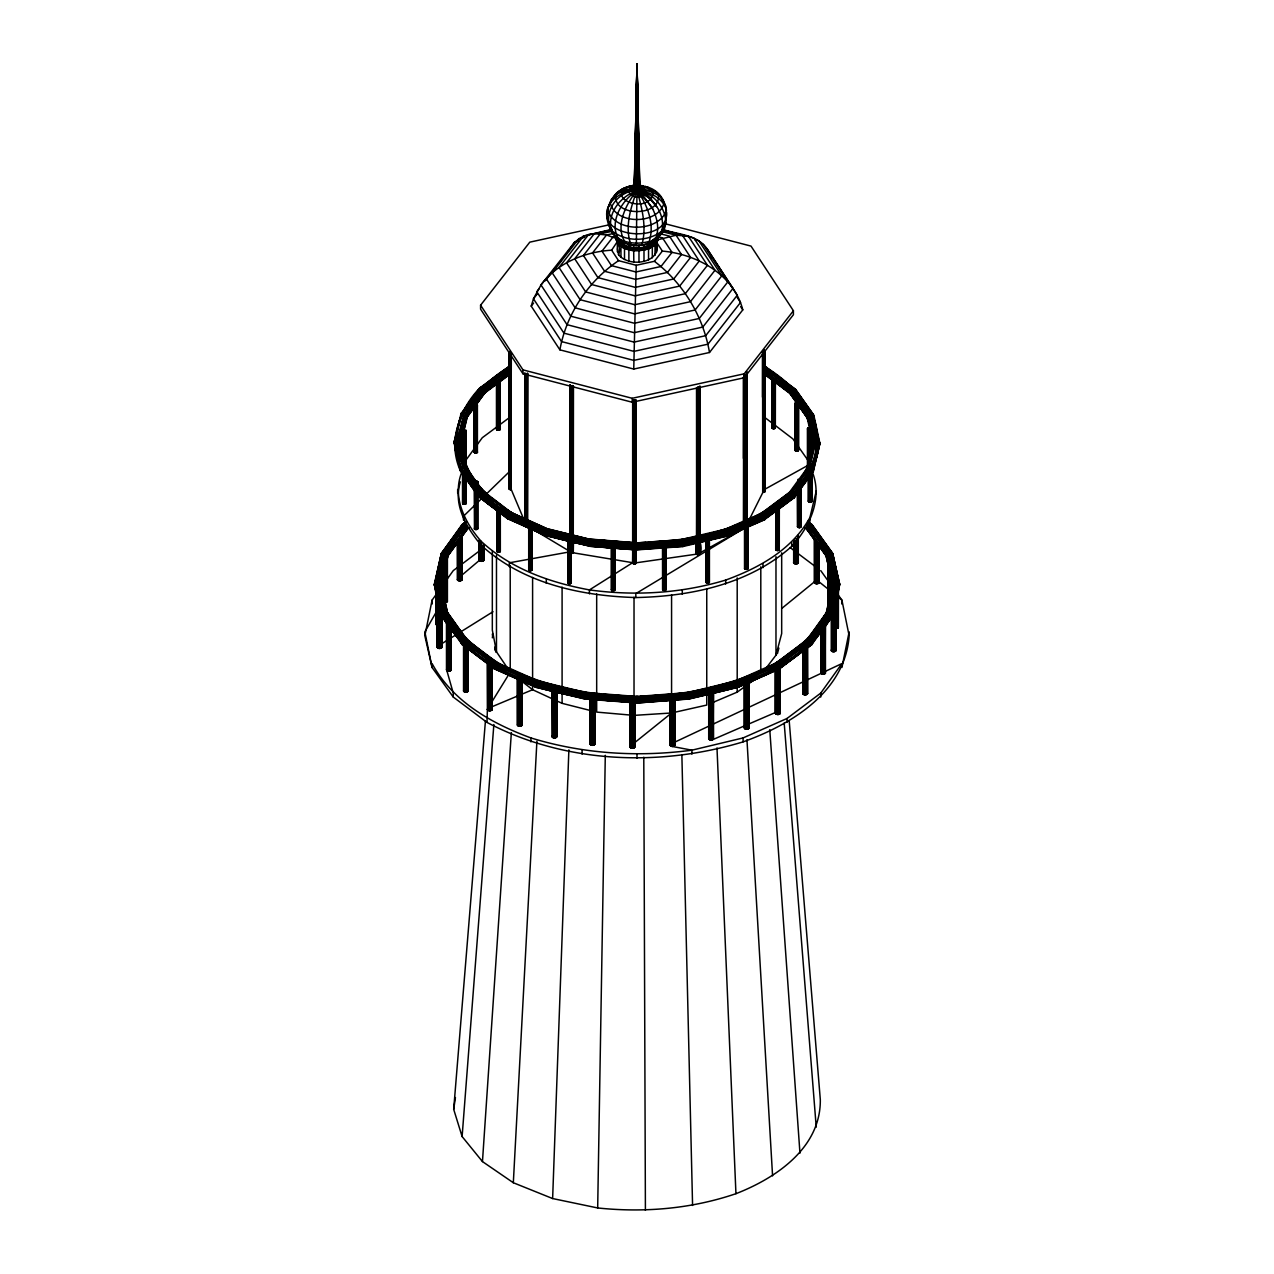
<?xml version="1.0" encoding="UTF-8"?>
<svg xmlns="http://www.w3.org/2000/svg" width="1274" height="1274" viewBox="0 0 1274 1274"><rect width="100%" height="100%" fill="white"/><g stroke="black" fill="none" stroke-linecap="round" stroke-linejoin="round"><path stroke-width="1.5" d="M632.844 548.489L632.637 562.694L589.448 589.91C550.065 582.584 510.97 568.937 481.11 541.259C464.835 522.722 451.824 496.812 461.793 472.192M632.844 542.533L632.844 401.581L632.844 543.695M636.92 192.724L637 63.7L639.835 191.132L636.188 192.645L634.165 190.877L637 63.7L639.755 190.702L638.895 180.096M637 702.977L689.345 698.757L738.108 687.1C739.573 685.173 735.878 678.357 734.827 682.434L740.114 680.093M632.652 562.63L634.866 563.92L636.188 562.789L696.528 554.158L696.528 542.278L696.528 554.158L697.818 553.903M697.133 387.535L696.623 536.465L696.528 387.63M696.91 554.524L696.91 542.613C692.674 561.372 704.697 556.77 699.999 541.848M696.91 536.657L696.91 387.774M743.443 458.401L743.506 377.024M744.685 522.659L744.685 375.75L744.255 522.563L743.873 375.671L743.586 522.181L743.586 377.231M510.285 352.659L509.95 489.55L510.858 489.694L511.32 352.834M762.489 397.17L762.6 351.592L762.696 492.385L764.91 491.653L763.62 490.379M763.11 351.64L762.887 492.401L763.142 491.573M636.188 192.645L637 63.7L639.707 191.562C657.336 192.263 679.026 224.718 655.154 239.193L656.588 238.127L655.776 238.923M636.841 93.129L637 63.7L638.72 150.635M633.751 369.062L636.22 265.279L654.374 261.297L662.353 251.089C696.735 254.083 733.776 274.404 742.79 309.869L709.491 352.5L633.751 369.062L559.891 349.84L531.21 306.11L533.472 298.785L540.988 284.962L574.749 242.012L583.556 236.056L611.998 229.32M636.076 150.173L636.379 122.654M635.503 192.47L637 63.7L639.405 191.848M794.45 561.404C790.979 563.729 799.117 565.306 798.145 561.993M634.93 192.199L637 63.7L637.478 93.289M635.057 189.746L634.165 191.036L635.089 164.442M635.662 150.348L636.363 105.057M789.227 721.132L820.313 1099.605C820.934 1147.699 776.169 1178.036 735.942 1193.69C691.511 1208.851 644.246 1212.848 597.681 1207.959L605.293 755.323M639.118 250.468C640.615 246.328 632.222 246.185 633.576 250.373C650.584 249.943 622.811 252.825 629.197 246.885M634.5 191.848L637 63.7L638.943 192.278M635.344 150.619L636.363 97.286M636.443 93.336L637 63.7L637.35 93.225M743.92 726.116L712.548 739.732L709.618 739.7L708.885 738.06M634.293 190.606L637 63.7L638.338 192.517M713.488 692.26L713.01 739.477L712.596 737.519M634.245 191.45L637 63.7L637.191 93.193M635.822 549.747L588.954 546.227L588.636 542.915L589.942 539.077L635.837 542.74L635.822 549.954L682.928 546.53L681.622 539.475L724.731 529.347C727.072 529.809 728.999 537.246 725.686 535.781M483.483 559.143C485.649 562.121 477.272 561.993 479.645 559.095M597.681 1207.959L552.629 1198.547L568.873 749.876M636.968 191.227L636.363 245.277C670.028 248.064 678.58 193.982 645.392 186.53L638.863 189.3M488.706 708.121L487.401 709.284L486.987 722.406C565.162 763.556 659.311 767.107 743.076 741.882C791.106 724.699 845.06 692.069 849.153 635.806L841.923 600.15L837.464 593.939M831.237 650.09C831.158 653.084 838.228 651.444 835.139 649.23M552.629 1198.547L513.326 1182.734L536.911 741.229M656.667 241.869C662.496 263.527 629.276 268.018 618.527 254.673C622.11 246.551 615.326 242.92 616.059 235.674M618.527 254.673L617.492 248.796M657.734 235.881C655.983 250.66 634.675 251.201 623.814 246.408C621.616 246.28 612.921 237.999 618.097 237.983M552.263 735.958C551.085 739.223 559.286 737.885 555.99 735.448M643.609 248.924L644.373 250.07L643.864 247.22L638.943 247.889M513.326 1182.734L482.464 1161.585L511.352 732.598M482.464 1161.585L462.112 1136.551L493.866 724.54M462.112 1136.551L453.687 1109.32L485.442 720.893M446.712 622.54L446.617 670.14C447.652 672.194 453.13 670.634 450.455 668.627L450.455 629.85M446.521 669.423L453.257 693.104L453.257 697.037L486.987 722.406M648.1 247.92L649.39 248.223L648.1 245.802M726.562 536.29L764.798 519.649C767.298 517.467 762.664 510.906 760.514 514.298L743.092 521.91M795.932 391.405C796.505 385.258 786.552 390.895 790.724 394.399L808.098 419.098L789.88 393.363M449.626 626.346L463.003 644.994C459.118 643.513 463.545 637.764 466.618 639.437L498.644 664.487L465.233 639.182L445.406 611.552L438.654 581.915L445.406 552.279L465.233 524.665L465.966 525.191L467.431 527.356L467.16 529.379L446.346 557.502L467.542 528.121M467.462 641.825L467.112 639.835L447.508 612.523C444.737 609.068 438.145 614.96 442.938 617.03L445.167 620.135M748.316 726.801C751.453 729.333 743.204 730.464 744.557 727.231M791.775 498.118C797.556 499.297 793.575 490.028 789.482 492.337L760.769 513.74M465.344 522.101L461.825 524.824L461.554 526.831M654.326 241.407C659.391 242.108 653.228 249.338 651.715 243.828M812.955 472.224L819.485 444.976C822.128 440.024 811.618 438.845 812.876 444.228L806.585 470.488C806.012 462.876 818.577 471.221 810.869 473.243M457.907 543.6L457.907 578.507C455.264 581.278 463.609 581.772 461.729 578.683M508.501 367.66L510.412 365.941C474.629 387.264 441.712 426.647 460.089 470.233L478.371 496.366L507.514 518.677L545.813 535.462C542.995 535.128 545.097 529.395 547.263 528.678L590.292 539.428L546.817 528.821M435.358 586.566L434.418 585.323L441.282 553.601L461.825 524.824L466.411 521.369M462.366 644.771L441.314 615.597L434.275 584.607C434.482 580.53 442.078 581.199 441.234 585.323L447.891 556.069C448.575 552.9 443.718 550.623 441.616 552.98L434.418 585.323M713.233 693.247L737.821 687.387L779.592 668.882C782.57 666.62 776.471 659.916 775.356 664.487L808.767 639.182L828.578 611.552L835.346 581.915L828.578 552.279L808.767 524.665L808.034 525.191L806.569 527.356L806.84 529.379L827.654 557.502L806.458 528.121M663.754 229.782C678.421 234.543 697.292 234.639 706.974 248.685L733.012 288.386L702.802 327.068L634.038 342.101L567.026 324.663L540.988 284.962C557.279 262.858 584.862 251.806 611.647 250.182L617.524 241.343L619.228 240.77M492.353 637.828L492.895 634.197M453.687 1109.32L455.439 1097.519M508.039 518.837L478.371 496.366C476.874 493.611 480.553 489.901 483.356 491.175L511.607 512.801L547.916 529.092L510.683 512.259L507.163 515.349L507.514 518.677M655.441 238.827C660.489 236.645 653.801 246.63 656.397 243M834.916 628.385L838.165 627.795L837.671 626.123M812.446 526.831L812.175 524.824L808.656 522.101M615.836 239.178L616.266 238.286M594.178 742.949C597.219 745.529 588.938 746.516 590.403 743.315M479.263 390.21C478.674 384.541 487.671 388.92 484.948 392.806L467.064 417.283C469.915 412.792 459.866 410.053 460.71 415.595M666.111 546.753L666.063 589.639L663.451 590.324L662.99 588.684M481.046 496.94L478.849 496.812L460.089 470.233C459.022 466.332 466.491 463.991 466.953 468.418L484.231 492.958L493.468 499.997M708.917 581.231C711.306 583.46 704.188 583.635 706.353 581.278M806.538 641.825L806.888 639.835L826.492 612.523C829.263 609.068 835.855 614.96 831.062 617.03L824.374 626.346M792.332 658.722L810.997 644.994C814.882 643.529 810.455 637.764 807.382 639.437L776.121 662.958M779.051 548.967C780.389 551.642 773.477 550.384 776.567 548.616M797.46 493.723L797.46 526.656L799.785 527.627L800.82 526.082M832.336 616.202L839.614 583.874C838.451 580.514 832.002 581.533 832.766 585.323L826.109 556.069C825.297 552.645 831.205 550.288 832.718 553.601L839.614 583.874L838.642 586.566M808.767 524.665L811.713 524.394L832.718 553.601L839.582 585.323M797.46 526.656L798.32 525.732M810.965 471.3L810.965 500.363C813.99 501.797 808.162 503.596 808.337 501.032M467.558 415.897L460.758 443.607C463.816 436.409 449.117 439.88 455.821 444.674M809.691 427.666L807.525 428.972L810.853 429.179M795.502 449.356L795.263 450.614L796.839 451.107L796.76 402.536L795.056 403.332L795.932 404.495L798.113 404.304M796.839 451.107L798.4 450.566L798.05 449.308M665.872 215.338L665.713 205.783L662.99 201.626M772.649 426.774C769.751 428.319 775.675 429.927 775.325 427.379M559.891 349.84C566.341 313.898 588.349 281.076 618.527 260.66L636.22 265.279M464.134 689.744C461.331 692.451 469.644 693.136 467.94 689.998M499.838 428.717C501.096 431.424 494.232 430.086 497.37 428.351M644.469 249.943L639.102 250.675M465.599 502.529C467.908 504.807 460.774 504.838 463.035 502.529M474.454 527.977C473.243 530.35 479.47 529.729 477.288 527.739M497.656 550.209C494.503 551.929 501.367 553.298 500.141 550.591M529.172 568.905C527.022 570.911 533.265 571.469 532.022 569.112M696.448 553.521L696.623 554.317L696.623 542.406M442.142 552.486L435.262 582.632L442.142 612.778L462.287 640.87L494.344 664.996L536.131 683.501L584.782 695.142L637 699.107L689.218 695.142L737.869 683.501L779.656 664.996L811.713 640.87L831.858 612.778L838.738 582.632L831.858 552.486M434.784 585.992L441.234 557.662M436.536 593.939L432.077 600.15L424.847 635.806L432.077 667.496L453.257 697.037M442.842 552.152L435.979 582.202L442.842 612.237L462.924 640.217L494.853 664.264L536.497 682.705L584.973 694.298L637 698.248L689.027 694.298L737.503 682.705L779.147 664.264L811.076 640.217L831.158 612.237L838.021 582.202L831.158 552.152M440.756 584.718L444.53 568.188M445.374 564.525L447.047 557.168L467.462 528.806M447.859 554.62L441.202 583.874L447.891 614.578L454.802 624.196M440.884 585.992L448.002 555.353M573.523 552.406L571.676 552.406M612.237 588.795C609.466 590.149 614.546 591.932 614.944 589.687L614.896 547.31M775.436 670.379L775.436 713.185L777.857 714.571L780.261 713.185L779.943 668.595M826.523 612.746L833.18 583.205L826.492 553.903L806.888 526.576M828.1 607.969L832.686 587.824M839.279 583.205C837.098 620.088 809.834 647.383 780.038 665.792C736.069 689.361 686.527 698.9 637 699.999C587.473 698.9 537.931 689.361 493.962 665.792C464.166 647.383 436.902 620.088 434.721 583.205M831.779 616.696L834.359 605.389M835.218 601.631L838.212 588.445M849.153 631.856L841.923 667.496M461.108 413.445L454.07 442.142L460.424 470.886L461.682 471.762M454.515 443.607L455.391 439.96M458.863 425.436L460.615 418.175M462.398 412.569C443.846 454.85 472.765 492.56 508.119 513.725C547.294 535 591.566 543.679 635.822 544.842C691.686 543.648 750.418 531.322 793.224 493.149C813.799 472.288 823.991 441.887 812.207 413.891L808.019 414.974L807.541 418.573M463.242 412.41C444.642 453.958 473.785 492.465 508.74 513.088C561.611 541.689 623.512 548.202 682.498 540.67C731.451 531.799 784.768 513.247 810.758 467.574C829.358 426.026 800.215 387.519 765.26 366.912L763.922 367.66L792.03 389.096L809.563 413.986L815.344 440.661L808.958 467.287L789.848 493.372M460.615 442.317L463.338 431.01M464.23 427.236L466.491 417.808L485.267 392.217L510.667 373.537M461.156 441.377L467.447 415.133L485.298 390.704L510.348 372.119M812.191 471.603C822.908 498.118 810.009 526.767 791.711 546.371C749.319 584.161 691.161 596.375 635.822 597.554C580.769 595.945 522.834 583.444 481.11 545.192C466.81 527.993 452.732 504.87 460.424 481.859M806.442 469.708L813.178 442.014M810.535 456.203C820.026 421.153 791.918 388.952 763.683 371.912M818.832 441.441C814.739 489.726 768.238 517.403 726.881 532.022C682.147 545.527 635.009 548.314 588.795 541.991C539.794 532.707 486.286 513.629 461.061 467.271C449.228 439.164 459.452 408.636 480.123 387.678M819.421 442.062C817.048 475.361 792.189 499.822 765.148 516.32C725.32 537.389 680.539 545.861 635.806 546.689C591.232 545.527 546.642 536.784 507.163 515.349C480.457 498.644 456.14 473.864 454.579 440.677M812.414 472.734L819.787 442.763M809.914 521.464L809.914 517.531L816.331 490.761M445.056 567.535L445.056 602.443L447.413 601.424L446.314 599.863M832.655 558.028L832.448 556.961M765.467 668.961L775.977 655.139L781.679 633.576L781.679 552.836M777.411 653.658L778.876 648.084M670.044 714.22L630.359 746.118C628.99 748.507 634.372 749.08 634.818 746.867L634.818 702.261M662.4 230.037L661.668 232.601L658.085 235.706M807.557 646.619L805.725 648.291L805.725 694.824L803.432 694.41L803.161 692.722M805.725 694.824L807.605 693.534L807.605 646.985M634.595 190.129C600.054 197.263 599.178 243.334 636.363 245.277M487.401 709.284C487.767 712.277 494.646 710.128 491.111 708.185M712.325 533.01L724.731 529.347M633.704 250.707L633.815 261.887M435.915 581.533L435.867 577.281L437.81 576.007M781.997 608.255L814.787 581.549C812.764 584.575 821.141 584.272 818.609 581.438L818.609 546.53M825.727 671.175L841.923 663.563L820.743 693.104L787.014 718.472L743.076 737.933L691.909 750.179L671.669 746.341L670.108 745.274L670.92 743.968M670.65 745.927L670.65 699.378L671.669 699.792L671.669 746.341L672.911 746.389L674.886 745.147L674.886 698.598M820.95 672.226C820.074 675.14 827.304 674.424 825.074 671.844L825.393 625.614L824.724 627.254L822.335 627.477M517.801 724.014C515.652 726.992 524.028 726.849 521.623 723.951M636.729 191.196C630.694 207.726 624.403 227.759 631.012 244.767M813.576 417.681L813.513 414.767L795.581 389.303L765.26 366.912M441.951 617.842L441.951 647.288L439.259 648.498L437.173 647.303L437.173 600.388L438.638 599.29M612.714 198.999C615.963 190.702 625.136 186.864 633.353 185.399L634.993 186.8C620.486 189.014 635.073 202.025 642.988 195.4L652.782 209.223M628.273 249.449L629.197 249.019M657.973 237.362L657.973 236.12L657.941 240.245L656.206 243.573M749.112 519.951L762.887 492.353M656.11 238.572L652.001 243.844L643.864 247.22M617.333 237.872C623.798 251.806 649.199 251.758 656.508 238.557M656.89 238.636C649.453 252.093 623.543 252.141 616.95 237.935M657.257 238.795C649.676 252.491 623.289 252.539 616.584 238.079M655.712 243.891L657.798 239.305M641.762 244.958C647.017 227.616 642 208.283 637.207 191.211M662.751 228.763L665.999 222.95M436.154 612.173L424.847 631.856L432.077 667.496M568.3 251.297L574.749 242.012L578.571 241.184M826.492 612.523L819.198 624.196M688.772 698.837L689.361 696.018L687.928 692.355M748.873 681.924L749.001 680.873L749.08 728.123L748.873 681.924L745.64 682.546L745.64 729.094M491.637 702.245L509.186 673.803M744.51 521.655L745.752 520.907M745.322 567.503C741.962 569.972 750.736 569.765 747.137 567.471M774.019 380.162L771.773 381.197L775.165 381.674L775.165 428.175M633.879 247.809L624.738 245.42L618.893 240.722M496.542 383.044L500.045 383.028L497.37 381.866M474.549 451.187C472.304 453.496 479.438 453.448 477.113 451.171M500.141 505.141L499.854 503.883L497.656 503.724M569.048 581.772C564.382 584.145 574.67 584.129 569.988 581.772M441.186 554.301L462.924 524.171L465.233 524.665M444.69 550.336L450.311 542.501M454.802 536.243L460.424 528.407M463.64 524.14L443.655 552.008L436.823 581.915L443.655 611.823L463.64 639.707L495.459 663.643L536.911 682.004L585.196 693.55L637 697.483L688.804 693.55L737.089 682.004L778.541 663.643L810.36 639.707L830.345 611.823L837.177 581.915L830.345 552.008L810.36 524.14M464.437 524.299L444.53 552.056L437.746 581.82L444.53 611.6L464.437 639.341L496.096 663.165L537.373 681.447L585.435 692.945L637 696.862L688.565 692.945L736.627 681.447L777.904 663.165L809.563 639.341L829.47 611.6L836.254 581.82L829.47 552.056L809.563 524.299M465.966 525.191L446.234 552.693L439.514 582.202L446.234 611.711L465.966 639.198L498.277 663.292M466.618 525.843C444.419 548.664 433.861 581.82 446.951 612.03C465.981 646.905 500.985 667.831 537.341 681.001M467.112 526.576L447.508 553.903L440.82 583.205L447.477 612.746M447.731 554.588L467.431 527.356M446.569 579.941L453.257 570.609L457.86 567.153M806.458 641.077L825.998 613.845L832.798 583.874L826.141 554.62M807.7 640.233L812.302 633.815M815.806 637.287L819.134 632.652M824.676 624.913L826.906 621.808M832.718 614.164C793.75 681.208 708.615 698.311 637 700.859C565.385 698.311 480.25 681.208 441.282 614.164M822.144 629.452L810.997 644.994L778.462 668.946L799.626 653.021M832.814 614.896C793.829 681.972 708.647 699.092 637 701.64C565.353 699.092 480.171 681.972 441.186 614.896M811.634 644.771L832.686 615.597L839.725 584.607L832.384 552.98L812.175 524.824L807.589 521.369M460.742 414.098L479.613 388.108L509.791 365.877M460.615 414.83L480.776 387.423M466.889 416.614L485.394 391.5L510.428 372.916M465.217 461.077L474.326 448.623M476.587 445.502L482.289 437.715L511.017 416.391M813.258 470.058C795.135 502.816 761.422 521.416 727.358 533.822C682.386 547.39 634.993 550.193 588.54 543.839C533.201 533.233 459.946 506.877 454.213 441.377M794.466 496.685L813.385 470.839M793.957 498.007L813.29 471.571L819.93 443.527L813.879 415.42L795.072 388.857M589.448 593.843L589.448 589.91C635.025 596.152 681.526 593.397 725.654 580.084C759.065 567.917 792.141 549.667 809.914 517.531M828.673 603.175L828.61 605.15L828.673 560.512M664.805 223.667L751.007 246.089L793.415 310.76L793.415 314.71L744.207 377.757L632.191 402.234L522.993 373.823L480.585 309.152L480.585 305.203L529.793 242.156L608.988 224.861M539.173 288.593L536.752 291.714L563.936 333.151L633.911 351.369L705.7 335.683L737.248 295.265L706.974 248.685M545.24 280.837L556.165 266.839M558.585 263.734L561.022 260.629M537.102 294.151L533.472 298.785L561.547 341.591L633.815 360.383L707.946 344.187L740.528 302.464L737.28 297.527M610.867 202.072C587.425 237.983 669.678 246.201 666.493 212.089M531.21 306.11L533.599 303.069M616.313 238.509L606.52 235.005L594.321 233.668L574.717 258.781L591.598 284.532L635.089 295.839L679.679 286.093L699.283 260.995L682.402 235.244L661.604 229.83M744.239 522.563L744.207 373.808L793.415 310.76M636.506 191.148C625.502 204.493 614.211 227.966 626.075 243.477M436.281 623.145L436.106 624.531L437.492 625.247M671.669 699.792L674.758 698.948M619.769 191.339C623.32 186.816 630.073 186.195 635.185 188.106M646.826 243.86L658.913 236.136M437.651 646.268L437.173 647.303M738.108 687.1L737.025 687.307L780.245 668.022M621.218 189.842L629.452 186.243L635.328 189.237M474.756 505.284L463.481 516.225L463.481 520.158M477.575 502.545L481.811 498.437M486.031 494.344L509.998 471.093M618.527 240.77L618.527 237.999C627.477 247.889 645.568 247.841 655.011 238.652L655.011 241.423M656.206 242.347C645.902 252.539 622.699 252.841 616.027 238.557M656.349 242.681L652.304 246.408L652.304 257.858M652.893 246.519L656.349 243.318M789.482 492.337L788.702 493.388L807.413 467.797L813.736 441.409L808.019 414.974L790.644 390.29L764.336 370.24M586.072 692.355L584.639 696.018L585.228 698.837M467.16 529.379L465.328 530.064L468.482 527.691M623.814 248.143L619.897 245.675L620.645 243.557L624.977 245.388L623.527 247.475L624.738 247.809M483.786 393.491L484.948 392.806M461.905 575.131L479.279 560.464L479.327 540.001M457.907 531.959L457.398 533.328M589.193 546.036L545.001 535.51M652.782 240.706C647.813 244.863 658.053 236.916 656.874 234.639C659.12 225.45 656.237 215.959 652.129 207.726C645.217 197.151 630.152 184.125 617.412 192.629L624.801 189.253L633.672 189.89L623.432 189.507L618.224 191.721C610.947 197.948 607.857 206.277 606.727 215.545C607.427 226.135 612.905 235.786 621.871 241.503M837.798 581.549L837.671 579.59M474.103 405.705L477.416 405.944L475.823 404.384M462.988 431.408L466.077 430.66L462.972 429.943M462.972 476.428L462.988 477.909M464.341 457.828L466.061 456.506L463.035 456.044M461.522 525.398L466.125 521.926M466.061 530.032L469.198 527.659M462.462 563.697L479.311 551.005M775.723 663.292L808.034 639.198L827.766 611.711L834.486 582.202L827.766 552.693L808.034 525.191M779.943 667.337L779.561 714.173M807.206 647.319L810.248 645.026M775.914 669.503L779.067 669.105L812.446 643.8M812.127 644.357L779.067 669.025M479.295 388.713L508.597 366.96M479.167 389.43L483.802 385.99M489.98 381.404L499.233 374.54M509.473 367.406L482.336 387.551L464.15 412.457L457.732 439.212L463.529 466.029L481.158 491.063L509.409 512.594L546.355 529.188L589.464 539.682L635.822 543.393L682.259 540.049L725.623 529.857L762.935 513.549L791.664 492.226L809.85 467.335L816.268 440.565L810.471 413.763L792.842 388.729L764.591 367.183M510.126 367.883C475.791 387.662 447.301 425.261 464.437 465.981C481.604 498.628 514.903 516.814 548.091 529.634M510.747 368.52C484.884 384.191 461.857 407.998 459.532 439.61C461.029 472.336 485.298 496.462 511.607 512.801L511.925 514.075M509.696 370.447C484.391 385.688 462.605 409.4 460.264 440.071C462.144 461.602 472.272 481.811 488.77 495.745M510.094 371.275L484.996 389.908L467.128 414.368L460.822 440.677L466.953 468.418M484.63 392.36L495.745 384.095M506.861 375.846L510.046 373.489M484.438 393.252L510.062 374.174M760.514 514.298L790.119 492.082M790.867 492.051C756.867 521.846 712.182 537.087 667.592 540.765M765.148 511.527L774.528 504.552M779.226 501.08C798.989 487.321 811.777 464.819 814.468 440.947C812.955 408.651 789.291 384.541 763.317 368.297M769.416 514.712L772.601 512.339M794.833 496.239C751.58 534.793 692.244 547.247 635.806 548.441C579.638 546.801 520.54 534.045 477.973 495.045M762.362 518.964L763.667 519.744L772.792 512.96M788.017 501.669L775.85 510.715L775.707 549.54M763.667 519.744L794.737 496.956M794.435 497.561L764.273 519.808M789.227 660.999L779.895 667.863L779.943 713.87M634.898 192.087C621.043 201.722 609.338 222.154 618.224 238.493C627.588 243.732 638.991 244.258 649.199 241.423C654.836 224.383 647.638 205.082 637.446 191.164M744.064 528.423L744.956 527.786M712.134 702.77L737.2 692.132L745.067 686.463M748.204 684.186L756.087 678.516M618.702 192.438L611.44 199.222L607.507 209.159C613.606 232.983 658.801 233.046 666.493 210.21L662.99 200.129L656.444 192.406L645.392 186.53M626.665 187.246C610.119 198.394 638.561 209.35 647.925 201.069M626.075 187.66L632.191 187.214M629.77 190.16L631.092 189.221M642.908 193.441L644.23 192.501L649.915 197.454L656.588 206.643L649.199 197.964L640.328 192.278C654.326 199.015 665.872 215.322 661.668 231.263C647.526 242.076 625.04 242.092 611.44 230.371C606.918 214 619.737 197.566 634.452 191.737M641.809 196.228C648.339 194.269 645.201 186.721 639.516 186.88L641.602 185.542L648.625 187.596M647.335 201.483C651.715 199.668 655.027 193.887 651.062 190.001L639.07 189.969M440.995 644.182L446.027 641.029M451.06 637.892L456.092 634.755M461.124 631.617L492.99 611.727M818.179 446.043L819.485 444.976L812.207 413.891M662.878 577.313L635.822 593.62L635.822 597.554M666.254 575.275L744.016 528.407L709.602 547.549M709.172 739.446L709.172 692.897L713.01 692.929M764.575 489.407L808.815 464.883M699.267 553.282L706.401 549.317M620.088 245.85L621.282 245.675M648.307 248.223L653.435 245.388M653.466 245.739L648.546 248.446L648.546 259.896M648.769 248.589L653.435 246.025M648.992 248.637L653.323 246.28M674.519 742.264L708.726 726.196M712.325 724.492L744.733 709.268M748.332 707.564L804.133 681.335M807.732 679.647L822.128 672.879M628.576 249.815L623.655 248M626.553 187.214L633.353 185.399M744.573 684.234L737.455 687.45L779.991 668.547M748.125 682.641L776.646 669.774L776.646 714.38M476.938 482.894L477.766 481.715L476.014 480.951M570.147 552.932L573.268 552.932L573.459 542.772M735.082 681.303L776.646 662.814M777.251 662.894C691.018 707.293 582.982 707.293 496.749 662.894L493.962 665.792L494.408 668.882L536.179 687.387L585.005 699.044M736.659 681.001C773.015 667.831 808.019 646.905 827.049 612.03C840.139 581.82 829.581 548.664 807.382 525.843M748.937 676.191L754.208 673.85M757.743 672.29L763.03 669.949M736.563 686.941L741.93 684.568M759.814 676.637L765.18 674.264M768.763 672.672L772.347 671.095M724.094 529.761L761.677 513.199M723.919 530.303L739.605 523.439M732.789 532.659L738.124 530.334M741.675 528.774L752.345 524.124M755.912 522.563L761.247 520.238M726.132 536.147L765.435 518.709M765.196 519.266L727.199 535.876L682.291 545.957M749.367 723.759L776.646 711.975L775.436 713.185L775.516 668.961L775.516 713.536M461.873 644.357L494.408 668.882L496.191 668.675M630.678 701.257L634.086 701.305M631.251 745.609L630.359 746.118L630.741 701.241L630.678 747.79M491.748 706.831L518.391 695.668M521.942 694.171L532.596 689.712L551.674 698.518M642.988 195.4L638.975 192.151L637.653 192.677M657.241 239.926L676.064 235.228L688.342 236.168L707.452 265.295L685.285 293.689L634.834 304.725L585.658 291.921L566.548 262.794L588.715 234.4L594.321 233.668M638.943 192.119L637.653 192.454L637 63.7L637.016 93.177M462.924 524.171L441.282 553.601L434.386 583.874L441.664 616.202M639.102 189.794C647.24 184.937 654.995 190.527 660.521 196.371L662.162 199.875M533.886 680.093L539.173 682.434C538.042 677.672 533.217 687.53 536.975 687.307L493.755 668.022L461.443 643.115L489.71 664.2L489.71 710.749M649.39 247.586C638.895 251.376 624.865 251.042 617.142 241.98M643.864 249.608L649.422 247.936M649.39 248.223L643.991 249.863L643.991 261.297M644.262 250.102L649.31 248.446M833.865 651.699L833.865 605.15L835.999 603.987L835.139 602.698L835.027 651.444M590.897 744.987L590.897 698.439L593.811 698.598L593.811 745.147M810.965 453.863L808.289 454.802L811.044 455.678M656.89 241.025L657.941 239.608M510.38 487.639L509.043 488.643L509.95 489.55L509.95 351.401M735.751 680.937L687.769 692.61L674.105 693.645M690.46 697.961L707.755 693.836M717.358 691.527L728.887 688.772M738.299 686.606C672.576 706.752 601.424 706.752 535.701 686.606M688.995 699.044L709.761 694.091M685.269 539.364L708.455 533.917M727.374 535.351C644.771 559.111 545.415 554.286 478.068 495.761M682.753 546.578L726.928 536.195M675.268 712.15L706.752 705.063L706.752 693.247M611.775 229.861L583.556 236.056L559.015 267.476L580.164 299.724L634.595 313.898L690.444 301.683L714.985 270.247L693.836 238.015L663.802 230.196M584.575 237.362L578.874 238.604L552.183 272.779L575.179 307.846L634.388 323.246L695.126 309.98L721.817 275.789L698.821 240.738L694.999 239.735M611.791 231.358L600.277 233.875L583.412 255.469L597.936 277.636L635.344 287.367L673.723 278.974L690.588 257.38L676.064 235.228L661.095 231.327M614.02 233.365L606.52 235.005L592.537 252.921L604.593 271.298L635.63 279.388L667.48 272.429L681.463 254.497L669.407 236.12L660.282 233.747M616.855 236.2L613.001 237.044L601.981 251.153L611.472 265.629L635.917 271.983L660.999 266.505L672.019 252.395L662.528 237.919L658.769 236.932M480.585 305.203L522.993 369.874L632.191 398.3L744.207 373.808M528.407 559.35L509.361 562.805L509.361 566.755M532.213 558.665L568.411 552.104M517.371 725.049L517.355 678.15L520.732 679.568L520.732 726.1M644.533 249.449L639.134 250.182L628.257 249.163M644.517 249.736L638.975 250.532L638.975 261.982M552.199 737.009L552.088 689.76L553.457 691.256L555.862 691.113L555.862 737.662M496.749 662.894L497.879 662.958M640.902 696.177L670.204 693.948M640.965 702.038L650.871 701.289M658.801 700.684L666.732 700.079M674.663 699.474L684.568 698.725M584.814 699.012L637 702.993L689.186 699.012M432.077 663.563C452.668 701.671 491.589 723.409 530.924 737.933C583.03 753.921 637.987 757.329 691.909 750.179L691.909 754.112M682.036 539.619L635.837 542.947L627.923 542.421M645.775 542.342L635.853 543.058L589.719 539.268M649.74 542.055L663.627 541.052M637.828 543.425L645.759 542.851M655.648 542.135L663.579 541.561M673.484 540.845L681.399 540.272M683.071 546.227L635.806 549.651L588.62 545.877L544.731 535.191M634.022 715.383L671.573 712.978M631.952 186.036L635.774 185.813M446.617 623.607L449.069 624.531L449.069 671.079M634.245 190.463L621.728 191.705L615.852 194.763C612.205 216.755 660.346 217.265 658.499 195.511C653.594 192.294 644.676 188.886 639.835 191.132M806.84 529.379L808.672 530.064L805.518 527.691M617.333 240.324L615.883 239.496M792.141 394.701L763.986 373.967M777.92 502.004L775.755 502.784L776.646 503.931M464.692 691.925L464.692 645.392L465.902 645.568M530.446 522.101L532.198 522.866M599.895 693.645L586.231 692.61L538.249 680.937M603.796 693.948L633.098 696.177M589.432 698.725L599.337 699.474M607.268 700.079L615.199 700.684M623.129 701.289L631.06 701.894M637 702.738L584.655 698.757L535.892 687.1M596.232 539.889L623.957 542.103M596.312 540.399L602.236 540.877M610.15 541.514L618.049 542.151M627.939 542.931L633.879 543.409M588.763 546.164L635.806 549.922M632.063 715.208L596.678 712.102L596.678 698.311M638.863 185.287L643.37 186.227L639.58 185.877M639.803 190.893C647.319 191.403 658.785 196.212 663.69 204.143C656.731 224.813 615.82 224.75 610.31 203.187C615.629 195.814 625.709 190.479 634.245 191.307M573.316 552.82L633.051 562.758M628.337 249.672L633.751 250.628M744.685 528.614L743.586 528.137M698.646 552.773L699.936 553.505M569.988 535.287L571.086 535.781M545.113 688.772L552.805 690.619M560.48 692.451L583.54 697.961M556.881 700.939L562.089 703.344L590.913 710.637M765.881 366.848L767.203 368.632M437.173 600.388L438.638 601.854L438.638 648.402M629.038 249.338L623.527 247.475L617.094 242.299M623.559 247.761L628.878 249.593L628.878 261.027M631.012 188.042L634.579 189.539M779.067 711.975L780.261 713.185M497.354 662.814L538.918 681.303M510.97 669.949L516.257 672.29M519.792 673.85L525.063 676.191M501.574 671.048L505.157 672.64M508.74 674.233L514.123 676.605M523.088 680.587L528.471 682.975M532.054 684.552L537.437 686.941M494.009 668.547L536.545 687.45M763.253 365.781L766.837 367.39M763.508 366.323L767.107 367.931L795.9 389.908M530.032 522.197L535.462 524.649M512.833 520.079L518.12 522.451M521.639 524.028L526.926 526.401L524.745 525.509M535.717 530.35L541.004 532.723M507.116 518.295L545.383 535.606M633.672 745.64L634.818 746.867M639.054 189.667L644.23 192.501L638.194 188.998M638.481 189.348L644.23 192.501M532.484 529.013L568.968 550.894M619.769 245.436L624.021 248.191M800.82 479.581L797.954 479.422L798.034 480.887M699.458 553.043L699.553 541.227M809.404 523.088L812.478 525.398M804.802 527.659L807.939 530.032M790.087 547.549L794.689 551.005M797.747 553.314L814.612 566.006M466.937 647.415L471.698 651.014M479.645 656.986L495.538 668.946M461.554 643.8L494.933 669.025M773.27 373.266L783.892 381.372M789.96 385.99L796.027 390.624M763.938 371.068L790.151 391.054L807.477 415.658L813.417 443.655M763.604 372.709L789.769 392.647L807.047 417.187L813.242 444.929M768.7 376.833L773.382 380.4M776.519 382.789L787.443 391.134M763.715 373.409L789.816 393.475M764.639 417.346L772.49 423.334M775.627 425.723L792.89 438.893L795.103 442.03M491.844 498.102L511.845 513.358M502.704 507.036L510.396 512.896M501.462 512.514L509.313 518.502M480.25 497.115L486.557 501.924M491.302 505.539L508.66 518.773M461.443 643.115L488.133 663.802M654.374 261.297C683.294 283.258 703.439 316.716 709.491 352.5M522.149 681.51L532.596 689.712L532.596 683.804M818.959 581.74L828.148 589.098M837.336 596.471L841.923 600.15L841.923 604.099M806.983 692.53L807.605 693.534M436.456 578.3L435.867 577.281M483.356 491.175L484.152 492.226M812.939 414.257L819.819 444.276M441.473 646.268L441.951 647.288M617.142 242.617L620.342 245.946M811.076 524.171L832.814 554.301M813.56 528.376L819.198 536.243M823.625 542.421L829.31 550.336M806.569 527.356L826.269 554.588M806.538 528.806L826.953 557.168L828.626 564.525M820.743 570.609L828.546 581.501M467.542 641.077L447.508 612.523M461.698 633.815L466.3 640.233M454.866 632.652L458.194 637.287M794.403 388.618L812.892 414.56M798.177 394.606L802.668 400.976M807.159 407.362L812.78 415.34M798.4 446.728L808.321 460.806M467.908 470.727L470.074 473.801M473.307 478.403L475.473 481.476M459.994 469.501L479.502 497.067M612.635 591.757L611.393 589.958L611.393 546.291M492.321 551.371L492.321 630.136L496.478 651.81L507.052 667.449M703.216 244.305L727.836 281.857L699.251 318.468L634.197 332.689L570.784 316.191L546.164 278.624M740.656 306.62L742.79 309.869M656.46 242.092L662.353 251.089M611.647 250.182L618.527 260.66M523.757 519.219L510.858 488.579M710.064 253.829L711.863 258.208M656.667 249.497L655.473 240.866M615.883 238.859L617.524 243.079M446.617 670.14L446.521 622.89M494.838 648.498L495.968 652.192M832.766 557.662L839.216 585.992M829.47 568.188L833.244 584.718M825.998 555.353L833.116 585.992M441.314 587.824L445.9 607.969M435.788 588.445L438.782 601.631M439.641 605.389L442.221 616.696M461.124 442.89L466.411 467.319M455.073 444.212L460.551 469.469M492.321 634.086L492.656 635.806M494.806 647.001L495.522 650.727M611.249 227.855L611.918 231.709M635.837 542.74L635.853 543.568M784.195 723.075L816.236 1127.171M769.767 729.715L799.961 1153.177M746.962 739.812L772.57 1175.87M716.991 747.934L735.942 1193.69M681.877 755.275L692.578 1205.443M638.911 160.524L639.5 190.304M637.637 103.162L638.417 150.507M637.621 116.858L638.019 150.316M643.784 757.218L645.408 1210.3M763.954 350.525L764.066 492.29L764.066 350.191M699.952 386.707L699.92 535.637M636.013 409.591L636.14 542.756M636.14 550.718L636.156 562.63M572.743 385.99L572.966 535.239L572.981 386.404M525.063 373.266L525.207 518.518M838.435 588.301L838.388 627.461M838.165 587.075L838.165 627.795M838.069 587.617L838.069 626.41M837.671 587.346L837.798 628.098M837.321 593.413L837.321 628.321M836.747 593.573L836.747 628.48M836.126 597.506L835.999 650.536M835.871 603.271L835.808 650.887M835.505 597.474L835.489 651.189M834.47 605.07L834.47 651.619M833.228 609.02L833.228 651.683M832.623 608.924L832.623 651.587M832.4 577.743L832.4 591.327M832.018 578.03L832.018 591.614M832.097 614.546L832.097 651.396M831.508 578.253L831.508 591.821M831.651 614.275L831.651 651.125M831.365 613.957L831.365 650.807M830.919 572.567L830.919 597.777M830.298 572.599L830.298 597.809M829.677 566.739L829.677 601.647M829.103 568.523L829.103 601.487M828.275 560.799L828.275 603.462M828.227 560.257L828.227 604.847M827.925 561.484L828.004 604.513M825.393 625.614L825.456 673.213M825.154 626.999L825.154 673.532M824.724 627.254L824.724 673.803M823.577 627.556L823.577 674.089M822.956 627.572L822.956 674.105M822.335 629.42L822.335 674.026M821.794 629.245L821.794 673.85M821.332 630.933L821.332 673.596M820.997 630.63L820.997 673.293M820.806 631.856L820.822 672.943M820.743 693.104L820.743 697.037M819.055 544.014L819.055 582.807M818.768 544.332L818.768 583.126M818.354 542.676L818.354 583.396M817.828 542.867L817.828 583.588M817.223 542.979L817.223 583.699M816.586 542.995L816.586 583.731M815.981 542.931L815.981 583.651M815.424 538.886L815.424 583.492M814.946 538.631L814.946 583.237M814.612 538.329L814.612 582.935M814.373 537.628L814.404 582.584M811.841 471.921L811.856 501.51M811.649 471.667L811.697 501.765M811.347 471.46L811.411 501.988M811.06 434.466L811.06 451.904M811.044 471.173L811.044 502.163M811.012 434.737L810.853 452.429M810.567 429.402L810.519 457.637M810.614 475.154L810.614 502.274M810.2 429.577L810.057 457.621M810.153 475.202L810.153 502.322M809.77 429.672L809.77 454.866M809.579 453.783L809.579 457.653M809.675 475.17L809.675 502.29M809.308 429.72L809.308 454.898M809.229 455.694L809.229 459.58M809.229 475.075L809.229 502.195M808.831 429.688L808.831 454.882M808.847 455.535L808.847 459.42M808.847 474.915L808.847 502.036M808.385 429.593L808.56 461.14M808.56 476.635L808.56 501.813M808.321 427.793L808.321 466.523M808.337 477.782L808.289 501.303M807.955 427.953L807.955 466.698M807.668 428.175L807.668 466.921M807.493 428.43L807.525 467.717M807.334 646.284L807.509 693.884M807.238 647.67L807.238 694.219M806.84 647.956L806.84 694.489M806.315 648.163L806.315 694.696M805.104 648.323L805.104 694.856M804.483 648.259L804.483 694.792M803.91 650.043L803.91 694.649M803.432 649.804L803.432 694.41M803.066 649.517L803.066 694.107M802.795 650.743L802.843 693.773M801.012 485.649L801.028 526.863M800.82 485.394L800.868 527.118M800.582 488.595L800.582 527.34M800.215 488.77L800.215 527.516M799.785 488.882L799.785 527.627M799.324 488.929L799.324 527.675M798.846 488.898L798.846 527.643M798.607 403.555L798.559 450.311M798.4 404.081L798.4 450.566M798.416 490.729L798.416 527.547M798.304 535.191L798.288 562.694M798.05 402.823L798.113 450.789M798.034 492.512L798.034 527.388M798.129 537.835L798.129 563.044M797.954 492.974L797.954 525.907M797.811 536.211L797.811 563.363M797.667 402.664L797.747 450.964M797.54 492.051L797.731 527.165M797.237 402.568L797.317 451.076M797.365 538.408L797.365 563.618M796.807 538.583L796.807 563.793M796.298 402.584L796.377 451.092M796.202 538.679L796.202 563.888M795.932 404.495L795.932 450.98M795.868 402.68L795.868 406.565M795.502 402.855L795.549 450.821M795.565 540.622L795.565 563.888M795.215 403.078L795.263 450.614M795.056 403.332L795.072 450.359M794.96 540.526L794.96 563.793M794.419 540.335L794.419 563.602M793.989 542.023L793.989 563.347M793.67 541.705L793.67 563.028M791.711 542.437L791.711 546.371M787.014 718.472L787.014 722.406M780.182 668.038L780.182 713.536M779.322 506.861L779.274 549.747M779.099 507.386L779.099 550.002M779.067 667.465L779.067 714.38M778.828 509.552L778.828 550.225M778.462 509.711L778.462 550.4M778.478 667.99L778.478 714.523M778.032 509.823L778.032 550.511M777.857 668.038L777.857 714.571M777.554 509.871L777.554 550.559M777.092 509.839L777.092 550.527M777.236 669.742L777.236 714.523M776.646 509.743L776.646 550.432M776.264 509.584L776.264 550.272M776.2 511.989L776.2 548.791M776.153 669.646L776.153 714.173M775.962 509.377L775.962 550.049M775.977 556.674L775.977 655.139M775.77 669.36L775.77 713.87M775.388 381.149L775.34 427.921M774.895 381.897L774.895 428.382M774.512 382.073L774.512 428.558M774.082 382.184L774.082 428.669M773.621 382.216L773.621 428.717M773.143 382.184L773.143 428.685M772.649 380.289L772.713 428.59M772.267 380.448L772.331 428.414M772.028 381.722L772.028 428.207M771.996 380.671L771.837 427.953M764.894 350.987L764.91 491.653M764.718 350.732L764.718 491.907M764.432 350.016L764.432 492.114M763.636 351.433L762.871 492.401L762.887 351.608M763.158 351.64L763.158 492.417M762.983 563.761L762.983 567.71M760.801 566.803L760.801 671.175M748.73 680.539L748.873 728.473M748.523 682.227L748.523 728.776M748.013 525.477L747.87 568.889M748.045 682.466L748.045 729.015M747.806 525.222L747.583 569.112M747.519 525.015L747.519 567.631M747.472 682.625L747.472 729.174M747.217 524.729L747.217 569.271M746.946 371.69L746.883 521.416M746.787 526.767L746.787 569.382M746.851 682.689L746.851 729.238M746.707 372.215L746.707 521.162M746.421 372.008L746.038 520.748M746.325 526.815L746.325 569.43M746.23 682.673L746.23 729.206M745.863 526.783L745.863 569.398M745.624 374.667L745.624 520.716M745.417 526.688L745.417 569.303M745.147 374.715L745.147 520.748M745.035 526.528L745.035 569.144M745.115 684.281L745.115 728.887M744.733 528.264L744.733 568.937M744.701 684.011L744.701 728.617M744.51 527.468L744.542 568.698M744.43 683.692L744.43 728.282M744.303 683.326L744.303 727.932M743.076 737.933L743.076 741.882M737.2 577.918L737.2 680.316M737.2 686.224L737.2 692.132M725.654 580.084L725.654 584.018M713.344 691.543L713.488 738.809M713.329 692.61L713.329 739.159M712.548 693.183L712.548 739.732M712.007 693.359L712.007 739.907M711.386 693.454L711.386 739.987M710.765 693.438L710.765 739.987M710.159 693.343L710.159 739.891M709.411 539.077L709.427 582.234M709.618 693.167L709.618 739.7M709.204 538.822L709.268 582.489M708.997 540.096L708.997 582.712M708.885 693.454L708.87 739.127M708.631 540.256L708.631 582.871M708.726 693.804L708.71 738.777M708.201 540.367L708.201 582.998M707.723 540.415L707.723 583.03M707.261 540.399L707.261 583.014M706.815 540.287L706.815 582.919M706.752 588.875L706.752 689.298M706.433 540.128L706.433 582.759M706.13 539.921L706.13 582.537M705.907 541.068L705.86 582.027M699.999 386.022L699.936 536.29M699.936 541.593L699.936 554.047M699.76 386.548L699.76 536.545M699.633 541.275L699.76 554.301M699.458 541.147L699.474 554.524M699.267 386.755L699.267 535.446M699.267 541.386L699.092 554.684M698.662 387.041L698.662 537.023M698.662 542.947L698.662 554.795M698.2 387.073L698.2 537.071M698.2 542.995L698.2 554.827M697.722 387.041L697.722 537.039M697.722 542.947L697.722 554.795M697.292 388.904L697.292 536.927M697.292 542.851L697.292 554.684M682.275 590.26L682.275 594.194M674.663 697.881L674.758 745.497M674.472 699.283L674.472 745.816M674.042 699.553L674.042 746.086M673.516 699.745L673.516 746.277M672.911 699.856L672.911 746.389M672.29 699.872L672.29 746.421M671.573 594.831L671.573 693.295M671.111 699.633L671.111 746.166M670.506 699.633L670.506 744.239M670.22 699.952L670.299 745.624M670.076 700.302L670.076 744.908M665.84 546.227L665.904 589.894M665.633 547.502L665.633 590.117M665.267 547.661L665.267 590.276M664.837 547.772L664.837 590.403M664.359 547.82L664.359 590.435M663.897 547.804L663.897 590.419M663.451 547.709L663.451 590.324M663.069 547.549L663.069 590.165M662.719 546.291L662.767 589.942M662.544 546.546L662.576 589.703M656.508 241.025L656.508 252.475M655.011 243.875L655.011 255.326M652.304 241.184L652.304 243.955M648.546 243.223L648.546 245.993M643.991 244.624L643.991 247.395M638.975 245.309L638.975 248.08M637 696.209L637 702.993M637 754.351L637 758.285M636.156 400.036L636.156 543.329M636.156 548.76L636.156 563.172M635.965 401.597L635.965 543.695M635.965 549.62L635.965 563.427M635.678 399.845L635.678 543.918M635.678 549.827L635.678 563.649M635.312 400.004L635.312 544.078M635.312 550.002L635.312 563.809M634.866 400.116L634.866 544.189M634.866 550.097L634.866 563.92M634.755 701.894L634.723 747.233M634.404 400.147L634.404 544.221M634.404 550.145L634.404 563.952M634.468 702.961L634.468 747.551M634.022 597.235L634.022 695.7M634.165 703.216L634.086 747.838M633.815 245.213L633.815 247.984M633.942 400.116L633.942 544.189M633.942 550.097L633.942 563.92M633.497 400.004L633.497 544.078M633.497 548.027L633.497 563.809M633.576 701.512L633.576 748.061M633.13 399.845L633.13 543.918M633.13 547.852L633.13 563.649M632.987 701.64L632.987 748.188M632.844 547.645L632.844 563.427M632.652 402.043L632.652 543.329M632.652 548.76L632.652 563.172M632.191 398.3L632.191 402.234M632.366 701.687L632.366 748.22M631.745 701.624L631.745 748.172M631.251 701.003L631.156 748.029M630.296 700.955L630.296 747.504M630.073 700.62L630.073 747.169M628.878 244.353L628.878 247.124M624.499 242.793L624.499 245.563M624.499 248.016L624.499 259.466M620.964 240.627L620.964 243.398M620.964 245.85L620.964 257.3M617.333 242.235L617.333 251.774M614.88 546.801L614.88 589.958M614.705 546.514L614.705 590.212M614.418 547.151L614.418 590.435M614.036 547.533L614.036 590.595M613.606 547.772L613.606 590.706M613.128 547.884L613.128 590.738M612.667 547.852L612.667 590.706M612.237 547.677L612.237 590.595M611.854 546.339L611.854 590.435M611.568 546.546L611.568 590.212M596.678 593.939L596.678 694.378M594.847 698.948L594.878 744.271M594.671 698.072L594.671 744.621M594.305 698.375L594.305 744.908M593.238 698.757L593.238 745.29M592.617 698.805L592.617 745.354M591.996 698.773L591.996 745.322M591.407 698.646L591.407 745.194M590.483 698.168L590.483 744.701M590.228 697.833L590.228 744.366M590.181 699.044L590.117 744.016M582.091 750.179L582.091 754.112M573.459 386.118L573.268 535.096M572.615 385.56L572.615 535.558M572.615 541.482L572.615 553.314M572.185 385.672L572.185 535.653M572.185 541.577L572.185 553.426M571.707 385.703L571.707 535.701M571.707 541.609L571.707 553.457M571.246 385.672L571.246 535.653M571.262 539.905L571.086 583.301M570.8 385.56L570.8 535.558M570.8 540.909L570.8 583.524M570.433 385.401L570.433 535.383M570.433 541.068L570.433 583.699M570.147 385.178L570.147 535.176M569.908 384.652L569.956 534.921M569.988 541.179L569.988 583.795M569.526 541.211L569.526 583.826M569.064 541.179L569.064 583.795M568.618 541.084L568.618 583.699M568.252 540.909L568.252 583.524M567.949 540.702L567.949 583.317M567.774 539.905L567.774 583.062M562.089 587.155L562.089 687.578M562.089 691.527L562.089 703.344M556.865 691.798L556.849 736.754M556.658 690.556L556.658 737.105M556.324 690.874L556.324 737.407M554.7 691.368L554.7 737.917M554.063 691.352L554.063 737.901M553.457 691.256L553.457 737.789M552.932 691.065L552.932 737.598M552.263 689.409L552.502 737.343M546.323 579.399L546.323 583.349M532.596 577.456L532.596 679.854M532.198 528.678L532.213 569.908M532.022 528.423L532.022 570.147M531.736 527.755L531.736 570.37M531.369 527.914L531.369 570.545M530.924 528.025L530.924 570.641M530.924 737.933L530.924 741.882M530.462 528.057L530.462 570.672M530 528.025L530 570.641M529.554 527.93L529.554 570.545M529.172 526.273L529.188 570.37M528.885 526.496L528.901 570.163M528.71 526.751L528.71 569.908M527.77 373.282L527.563 520.111M527.516 373.378L527.388 520.19M526.958 373.393L526.958 520.286M526.496 374.317L526.496 520.349M526.019 374.269L526.019 520.318M525.589 374.174L525.589 520.222M525.207 373.585L525.207 520.047M524.92 373.792L524.92 519.84M524.745 372.995L524.745 519.585M522.993 369.874L522.993 373.823M522.133 680.013L522.006 725.336M521.958 681.606L521.958 724.269M521.703 679.106L521.703 725.654M521.273 679.376L521.273 725.909M520.126 679.663L520.126 726.212M519.489 679.679L519.489 726.212M518.884 679.583L518.884 726.132M518.327 679.408L518.327 725.957M517.801 677.465L517.881 725.702M517.499 677.784L517.547 725.4M511.049 352.818L510.858 489.694M510.38 352.691L510.38 489.646M510.221 565.799L510.221 670.172M509.568 351.735L509.568 489.375M509.282 351.942L509.282 489.168M509.106 352.197L509.106 488.913M500.316 512.1L500.332 551.387M500.029 382.487L500.045 429.513M500.141 511.845L500.141 551.642M499.87 383.267L499.87 429.768M499.854 511.177L499.854 551.849M499.583 383.49L499.583 429.991M499.488 511.336L499.488 552.024M499.217 383.665L499.217 430.15M499.058 511.447L499.058 552.12M498.771 383.777L498.771 430.262M498.58 509.552L498.58 552.168M498.309 383.808L498.309 430.293M498.118 509.504L498.118 552.136M497.847 383.777L497.847 430.262M497.672 509.409L497.672 552.024M497.401 383.681L497.401 430.166M497.306 509.25L497.306 551.865M497.29 509.696L497.29 550.384M497.019 383.506L497.019 430.007M496.828 508.23L497.019 551.642M496.733 383.299L496.733 429.784M496.478 384.716L496.478 429.258M496.478 555.321L496.478 651.81M492.114 665.171L492.114 709.777M491.844 665.506L491.844 710.096M491.589 667.687L491.589 708.408M491.446 665.776L491.446 710.382M490.92 664.041L490.92 710.589M490.331 664.168L490.331 710.717M489.089 664.136L489.089 710.685M488.515 663.977L488.515 710.526M488.181 663.722L488.038 710.287M487.783 663.993L487.783 708.599M487.512 662.384L487.671 709.984M487.401 662.751L487.464 709.65M483.929 546.227L483.913 560.178M483.738 545.001L483.738 560.512M483.419 545.32L483.419 560.831M482.957 545.575L482.957 561.086M482.416 545.75L482.416 561.261M481.795 543.887L481.795 561.34M481.11 541.259L481.174 561.34M480.569 541.848L480.569 561.229M480.027 541.657L480.027 561.054M479.581 541.386L479.581 560.783M479.151 540.351L479.135 560.114M477.766 481.715L477.766 485.601M477.766 493.882L477.766 528.758M477.4 404.893L477.416 452.429M477.591 481.476L477.591 485.346M477.591 494.137L477.591 528.997M477.129 406.167L477.129 452.652M477.288 481.253L477.288 485.123M477.304 494.36L477.304 529.22M476.938 492.576L476.938 529.395M476.763 406.326L476.763 452.811M476.333 406.438L476.333 452.923M476.508 492.688L476.508 529.49M475.855 406.47L475.855 452.971M476.03 492.719L476.03 529.538M475.568 490.761L475.568 529.49M475.393 406.438L475.393 452.939M475.122 490.649L475.122 529.395M474.947 406.342L474.947 452.827M474.756 490.49L474.756 529.236M474.581 406.183L474.581 452.668M474.278 405.96L474.278 452.445M474.215 487.815L474.469 529.013M474.039 405.435L474.103 452.206M468.211 648.402L468.211 691.065M467.972 648.737L467.972 691.4M467.59 647.081L467.59 691.686M467.096 647.303L467.096 691.909M466.523 647.447L466.523 692.053M465.997 430.389L465.997 469.135M466.077 476.412L466.077 503.533M465.822 430.134L465.902 468.912M465.902 476.667L465.902 503.787M465.902 647.511L465.902 692.116M465.551 431.392L465.551 456.586M465.615 457.509L465.615 463.322M465.615 474.947L465.615 503.994M465.233 457.684L465.233 463.481M465.233 475.106L465.233 504.17M465.281 645.52L465.281 692.069M465.185 431.567L465.185 456.745M464.739 431.679L464.739 456.856M464.803 457.78L464.803 463.593M464.803 475.218L464.803 504.281M464.277 431.711L464.277 456.888M464.341 475.25L464.341 504.313M464.134 645.138L464.182 691.718M463.863 475.218L463.863 504.281M463.8 431.679L463.8 456.856M463.8 644.883L463.8 691.432M463.37 431.583L463.37 456.761M463.433 475.122L463.433 504.17M463.545 644.548L463.545 691.097M462.988 433.351L462.988 450.789M463.051 471.077L463.051 504.01M462.701 433.128L462.701 450.566M462.749 471.762L462.765 503.803M462.51 432.889L462.51 450.311M462.51 471.077L462.51 503.278M462.112 534.762L462.064 579.734M461.841 533.535L461.841 580.068M461.491 535.765L461.491 580.371M461.013 536.004L461.013 580.61M460.44 538.106L460.44 580.769M459.818 538.169L459.818 580.833M459.197 540.08L459.197 580.801M458.592 539.953L458.592 580.673M458.083 539.746L458.083 580.466M457.669 489.407L457.669 493.341M457.669 541.418L457.669 580.196M457.286 542.66L457.398 579.861M451.251 627.286L451.251 669.949M451.06 627.62L451.06 670.299M450.709 627.939L450.709 670.602M450.248 626.235L450.248 670.841M449.674 626.394L449.674 671M448.432 624.515L448.432 671.048M447.843 624.403L447.843 670.936M447.413 556.101L447.413 601.424M447.158 555.225L447.158 601.758M447.317 624.196L447.317 670.745M446.887 623.926L446.887 670.474M446.808 555.48L446.776 602.045M446.266 561.547L446.266 602.268M445.677 561.675L445.677 602.411M444.435 567.487L444.435 602.395M443.862 573.173L443.862 596.439M443.368 572.934L443.368 596.216M442.986 572.647L442.986 595.929M442.763 577.409L442.747 591.709M441.791 614.673L441.791 647.638M441.473 614.992L441.473 647.956M441.043 609.434L441.043 648.211M440.486 609.609L440.486 648.402M439.88 603.892L439.88 648.498M439.259 603.892L439.259 648.498M438.097 601.678L438.097 648.227M437.651 601.424L437.651 647.972M437.332 600.038L437.332 647.654M436.934 592.107L436.934 625.072M436.281 576.596L436.281 582.425M436.281 588.238L436.456 624.833M435.995 576.931L436.106 581.868M436.106 587.696L436.106 624.531M435.867 586.98L435.915 624.196M432.077 600.15L432.077 604.099M824.182 673.994L824.167 627.445L824.182 673.994M699.553 535.271L699.474 386.5L699.458 535.191M572.981 553.155L572.966 541.227L572.981 553.155M555.305 737.837L555.289 691.288L555.305 737.837"/></g></svg>
